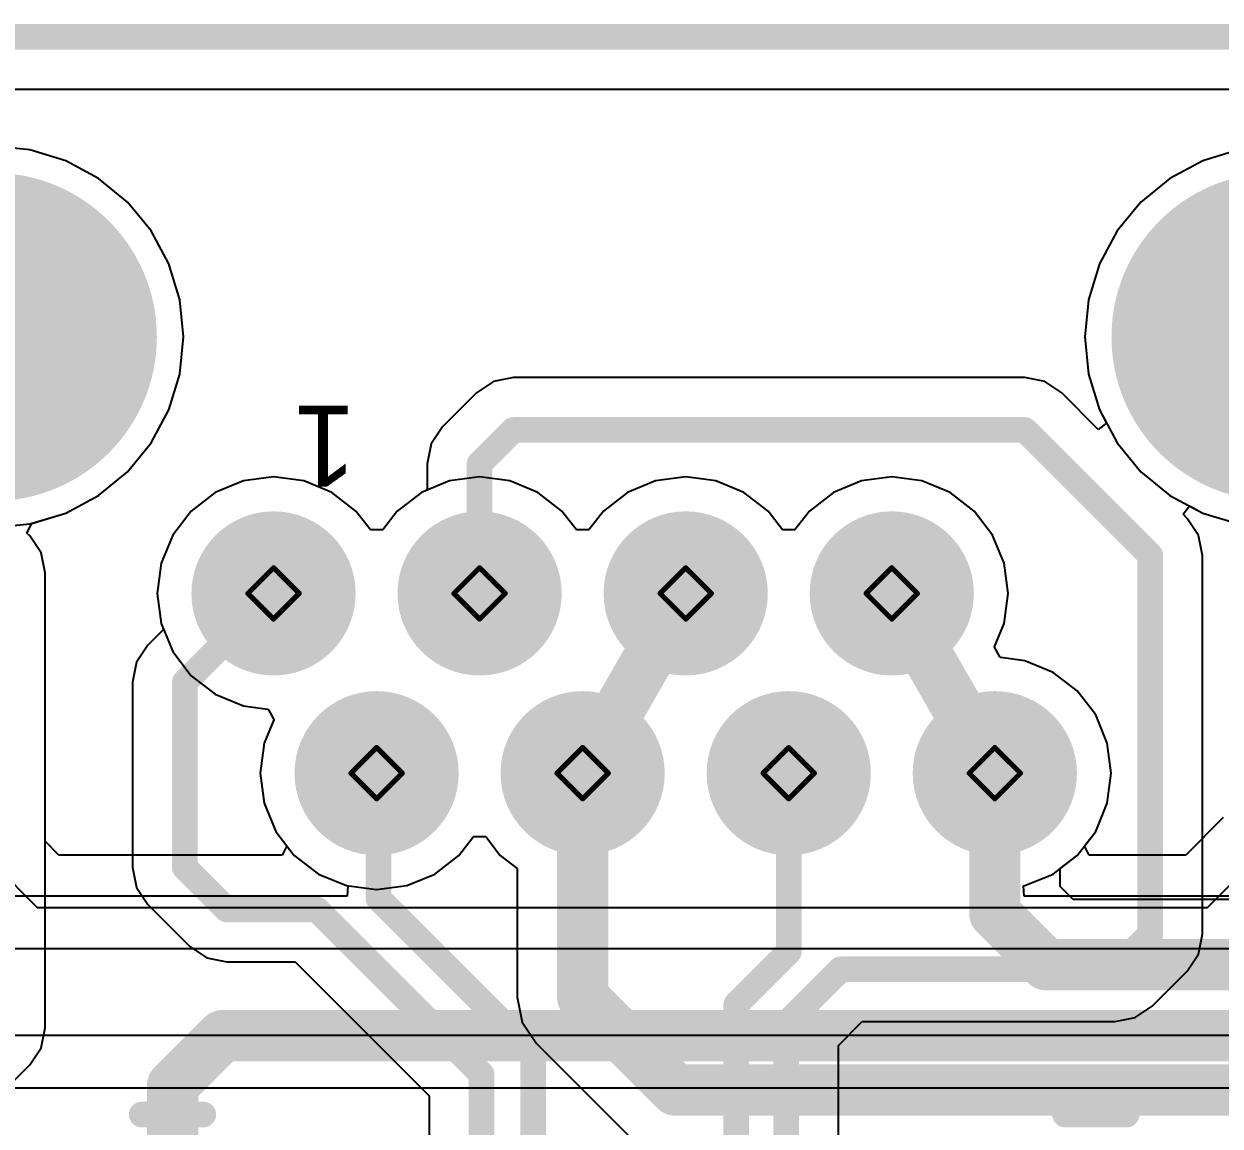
# Model space of a CAD drawing. Header units: inches. Extents: x 0 to 198, y 0 to 199.
# Drawn here: x 3.4826 to 3.9487, y 4.2997 to 4.7294 of the extents above; entities that cross this region are included whole.
import ezdxf

# ---------------------------------------------------------------- set-up
doc = ezdxf.new("R2010")
doc.units = ezdxf.units.IN
doc.header["$MEASUREMENT"] = 0
for name, color, linetype in [('Board Outline', 216, 'Continuous'), ('Bottom Layer', 5, 'Continuous'), ('Bottom Solder', 6, 'Continuous'), ('Drill Drawing', 1, 'Continuous'), ('Layer 1', 16, 'Continuous'), ('Layer 2', 76, 'Continuous'), ('Multi-Layer', 9, 'Continuous'), ('Pad Holes', 156, 'Continuous'), ('Top Layer', 1, 'Continuous'), ('Top Overlay', 2, 'Continuous'), ('Top Solder', 216, 'Continuous')]:
    doc.layers.add(name, color=color, linetype=linetype)
doc.styles.add('Arial', font='', dxfattribs={"height": 0.2})
doc.styles.get('Arial').set_extended_font_data('Arial')

# ---------------------------------------------------------------- blocks, each defined once
blk = doc.blocks.new('R_RJ45R08P_C000_25')
at = {"layer": 'Bottom Layer'}
h = blk.add_hatch(color=5, dxfattribs=at)
edge = h.paths.add_edge_path()
edge.add_arc((-0.14055, -0.00964), 0.03, 0, 360)
h = blk.add_hatch(color=5, dxfattribs=at)
edge = h.paths.add_edge_path()
edge.add_arc((-0.06024, -0.00964), 0.03, 0, 360)
h = blk.add_hatch(color=5, dxfattribs=at)
edge = h.paths.add_edge_path()
edge.add_arc((0.02008, -0.00964), 0.03, 0, 360)
h = blk.add_hatch(color=5, dxfattribs=at)
edge = h.paths.add_edge_path()
edge.add_arc((0.10039, -0.00964), 0.03, 0, 360)
h = blk.add_hatch(color=5, dxfattribs=at)
edge = h.paths.add_edge_path()
edge.add_arc((-0.10039, -0.07973), 0.03, 0, 360)
h = blk.add_hatch(color=5, dxfattribs=at)
edge = h.paths.add_edge_path()
edge.add_arc((-0.02008, -0.07973), 0.03, 0, 360)
h = blk.add_hatch(color=5, dxfattribs=at)
edge = h.paths.add_edge_path()
edge.add_arc((0.06024, -0.07973), 0.03, 0, 360)
h = blk.add_hatch(color=5, dxfattribs=at)
edge = h.paths.add_edge_path()
edge.add_arc((0.14055, -0.07973), 0.03, 0, 360)
at = {"layer": 'Bottom Solder'}
h = blk.add_hatch(color=6, dxfattribs=at)
edge = h.paths.add_edge_path()
edge.add_arc((-0.14055, -0.00964), 0.032, 0, 360)
h = blk.add_hatch(color=6, dxfattribs=at)
edge = h.paths.add_edge_path()
edge.add_arc((-0.06024, -0.00964), 0.032, 0, 360)
h = blk.add_hatch(color=6, dxfattribs=at)
edge = h.paths.add_edge_path()
edge.add_arc((0.02008, -0.00964), 0.032, 0, 360)
h = blk.add_hatch(color=6, dxfattribs=at)
edge = h.paths.add_edge_path()
edge.add_arc((0.10039, -0.00964), 0.032, 0, 360)
h = blk.add_hatch(color=6, dxfattribs=at)
edge = h.paths.add_edge_path()
edge.add_arc((-0.10039, -0.07973), 0.032, 0, 360)
h = blk.add_hatch(color=6, dxfattribs=at)
edge = h.paths.add_edge_path()
edge.add_arc((-0.02008, -0.07973), 0.032, 0, 360)
h = blk.add_hatch(color=6, dxfattribs=at)
edge = h.paths.add_edge_path()
edge.add_arc((0.06024, -0.07973), 0.032, 0, 360)
h = blk.add_hatch(color=6, dxfattribs=at)
edge = h.paths.add_edge_path()
edge.add_arc((0.14055, -0.07973), 0.032, 0, 360)
at = {"layer": 'Layer 1'}
h = blk.add_hatch(color=16, dxfattribs=at)
edge = h.paths.add_edge_path()
edge.add_arc((-0.14055, -0.00964), 0.03, 0, 360)
h = blk.add_hatch(color=16, dxfattribs=at)
edge = h.paths.add_edge_path()
edge.add_arc((-0.06024, -0.00964), 0.03, 0, 360)
h = blk.add_hatch(color=16, dxfattribs=at)
edge = h.paths.add_edge_path()
edge.add_arc((0.02008, -0.00964), 0.03, 0, 360)
h = blk.add_hatch(color=16, dxfattribs=at)
edge = h.paths.add_edge_path()
edge.add_arc((0.10039, -0.00964), 0.03, 0, 360)
h = blk.add_hatch(color=16, dxfattribs=at)
edge = h.paths.add_edge_path()
edge.add_arc((-0.10039, -0.07973), 0.03, 0, 360)
h = blk.add_hatch(color=16, dxfattribs=at)
edge = h.paths.add_edge_path()
edge.add_arc((-0.02008, -0.07973), 0.03, 0, 360)
h = blk.add_hatch(color=16, dxfattribs=at)
edge = h.paths.add_edge_path()
edge.add_arc((0.06024, -0.07973), 0.03, 0, 360)
h = blk.add_hatch(color=16, dxfattribs=at)
edge = h.paths.add_edge_path()
edge.add_arc((0.14055, -0.07973), 0.03, 0, 360)
at = {"layer": 'Layer 2'}
h = blk.add_hatch(color=76, dxfattribs=at)
edge = h.paths.add_edge_path()
edge.add_arc((-0.14055, -0.00964), 0.03, 0, 360)
h = blk.add_hatch(color=76, dxfattribs=at)
edge = h.paths.add_edge_path()
edge.add_arc((-0.06024, -0.00964), 0.03, 0, 360)
h = blk.add_hatch(color=76, dxfattribs=at)
edge = h.paths.add_edge_path()
edge.add_arc((0.02008, -0.00964), 0.03, 0, 360)
h = blk.add_hatch(color=76, dxfattribs=at)
edge = h.paths.add_edge_path()
edge.add_arc((0.10039, -0.00964), 0.03, 0, 360)
h = blk.add_hatch(color=76, dxfattribs=at)
edge = h.paths.add_edge_path()
edge.add_arc((-0.10039, -0.07973), 0.03, 0, 360)
h = blk.add_hatch(color=76, dxfattribs=at)
edge = h.paths.add_edge_path()
edge.add_arc((-0.02008, -0.07973), 0.03, 0, 360)
h = blk.add_hatch(color=76, dxfattribs=at)
edge = h.paths.add_edge_path()
edge.add_arc((0.06024, -0.07973), 0.03, 0, 360)
h = blk.add_hatch(color=76, dxfattribs=at)
edge = h.paths.add_edge_path()
edge.add_arc((0.14055, -0.07973), 0.03, 0, 360)
at = {"layer": 'Multi-Layer'}
h = blk.add_hatch(color=9, dxfattribs=at)
edge = h.paths.add_edge_path()
edge.add_arc((-0.14055, -0.00964), 0.03, 0, 360)
h = blk.add_hatch(color=9, dxfattribs=at)
edge = h.paths.add_edge_path()
edge.add_arc((-0.06024, -0.00964), 0.03, 0, 360)
h = blk.add_hatch(color=9, dxfattribs=at)
edge = h.paths.add_edge_path()
edge.add_arc((0.02008, -0.00964), 0.03, 0, 360)
h = blk.add_hatch(color=9, dxfattribs=at)
edge = h.paths.add_edge_path()
edge.add_arc((0.10039, -0.00964), 0.03, 0, 360)
h = blk.add_hatch(color=9, dxfattribs=at)
edge = h.paths.add_edge_path()
edge.add_arc((-0.10039, -0.07973), 0.03, 0, 360)
h = blk.add_hatch(color=9, dxfattribs=at)
edge = h.paths.add_edge_path()
edge.add_arc((-0.02008, -0.07973), 0.03, 0, 360)
h = blk.add_hatch(color=9, dxfattribs=at)
edge = h.paths.add_edge_path()
edge.add_arc((0.06024, -0.07973), 0.03, 0, 360)
h = blk.add_hatch(color=9, dxfattribs=at)
edge = h.paths.add_edge_path()
edge.add_arc((0.14055, -0.07973), 0.03, 0, 360)
at = {"layer": 'Pad Holes'}
h = blk.add_hatch(color=7, dxfattribs=at)
edge = h.paths.add_edge_path()
edge.add_arc((-0.14055, -0.00964), 0.018, 0, 360)
h = blk.add_hatch(color=7, dxfattribs=at)
edge = h.paths.add_edge_path()
edge.add_arc((-0.06024, -0.00964), 0.018, 0, 360)
h = blk.add_hatch(color=7, dxfattribs=at)
edge = h.paths.add_edge_path()
edge.add_arc((0.02008, -0.00964), 0.018, 0, 360)
h = blk.add_hatch(color=7, dxfattribs=at)
edge = h.paths.add_edge_path()
edge.add_arc((0.10039, -0.00964), 0.018, 0, 360)
h = blk.add_hatch(color=7, dxfattribs=at)
edge = h.paths.add_edge_path()
edge.add_arc((-0.10039, -0.07973), 0.018, 0, 360)
h = blk.add_hatch(color=7, dxfattribs=at)
edge = h.paths.add_edge_path()
edge.add_arc((-0.02008, -0.07973), 0.018, 0, 360)
h = blk.add_hatch(color=7, dxfattribs=at)
edge = h.paths.add_edge_path()
edge.add_arc((0.06024, -0.07973), 0.018, 0, 360)
h = blk.add_hatch(color=7, dxfattribs=at)
edge = h.paths.add_edge_path()
edge.add_arc((0.14055, -0.07973), 0.018, 0, 360)
h = blk.add_hatch(color=7, dxfattribs=at)
edge = h.paths.add_edge_path()
edge.add_arc((-0.25, -0.17973), 0.06398, 0, 360)
h = blk.add_hatch(color=7, dxfattribs=at)
edge = h.paths.add_edge_path()
edge.add_arc((0.25, -0.17972), 0.06398, 0, 360)
at = {"layer": 'Top Layer'}
h = blk.add_hatch(color=1, dxfattribs=at)
edge = h.paths.add_edge_path()
edge.add_arc((-0.14055, -0.00964), 0.03, 0, 360)
h = blk.add_hatch(color=1, dxfattribs=at)
edge = h.paths.add_edge_path()
edge.add_arc((-0.06024, -0.00964), 0.03, 0, 360)
h = blk.add_hatch(color=1, dxfattribs=at)
edge = h.paths.add_edge_path()
edge.add_arc((0.02008, -0.00964), 0.03, 0, 360)
h = blk.add_hatch(color=1, dxfattribs=at)
edge = h.paths.add_edge_path()
edge.add_arc((0.10039, -0.00964), 0.03, 0, 360)
h = blk.add_hatch(color=1, dxfattribs=at)
edge = h.paths.add_edge_path()
edge.add_arc((-0.10039, -0.07973), 0.03, 0, 360)
h = blk.add_hatch(color=1, dxfattribs=at)
edge = h.paths.add_edge_path()
edge.add_arc((-0.02008, -0.07973), 0.03, 0, 360)
h = blk.add_hatch(color=1, dxfattribs=at)
edge = h.paths.add_edge_path()
edge.add_arc((0.06024, -0.07973), 0.03, 0, 360)
h = blk.add_hatch(color=1, dxfattribs=at)
edge = h.paths.add_edge_path()
edge.add_arc((0.14055, -0.07973), 0.03, 0, 360)
at = {"layer": 'Top Solder'}
h = blk.add_hatch(color=216, dxfattribs=at)
edge = h.paths.add_edge_path()
edge.add_arc((-0.14055, -0.00964), 0.032, 0, 360)
h = blk.add_hatch(color=216, dxfattribs=at)
edge = h.paths.add_edge_path()
edge.add_arc((-0.06024, -0.00964), 0.032, 0, 360)
h = blk.add_hatch(color=216, dxfattribs=at)
edge = h.paths.add_edge_path()
edge.add_arc((0.02008, -0.00964), 0.032, 0, 360)
h = blk.add_hatch(color=216, dxfattribs=at)
edge = h.paths.add_edge_path()
edge.add_arc((0.10039, -0.00964), 0.032, 0, 360)
h = blk.add_hatch(color=216, dxfattribs=at)
edge = h.paths.add_edge_path()
edge.add_arc((-0.10039, -0.07973), 0.032, 0, 360)
h = blk.add_hatch(color=216, dxfattribs=at)
edge = h.paths.add_edge_path()
edge.add_arc((-0.02008, -0.07973), 0.032, 0, 360)
h = blk.add_hatch(color=216, dxfattribs=at)
edge = h.paths.add_edge_path()
edge.add_arc((0.06024, -0.07973), 0.032, 0, 360)
h = blk.add_hatch(color=216, dxfattribs=at)
edge = h.paths.add_edge_path()
edge.add_arc((0.14055, -0.07973), 0.032, 0, 360)
at = {"layer": 'Top Overlay'}
for points in [[(0.17992, 0.13544, 0.01, 0.01, 0), (0.17992, 0.11144, 0.01, 0.01, 0)], [(-0.16792, 0.12344, 0.01, 0.01, 0), (-0.19192, 0.12344, 0.01, 0.01, 0)], [(0.19192, 0.12344, 0.01, 0.01, 0), (0.16792, 0.12344, 0.01, 0.01, 0)]]:
    blk.add_lwpolyline(points, format="xyseb", dxfattribs=at)
for points in [[(-0.19442, 0.12344, 0.005, 0.005, 1), (-0.18942, 0.12344, 0.005, 0.005, 1)], [(-0.17042, 0.12344, 0.005, 0.005, 1), (-0.16542, 0.12344, 0.005, 0.005, 1)], [(0.16542, 0.12344, 0.005, 0.005, 1), (0.17042, 0.12344, 0.005, 0.005, 1)], [(0.18942, 0.12344, 0.005, 0.005, 1), (0.19442, 0.12344, 0.005, 0.005, 1)], [(0.17742, 0.11144, 0.005, 0.005, 1), (0.18242, 0.11144, 0.005, 0.005, 1)]]:
    blk.add_lwpolyline(points, format="xyseb", close=True, dxfattribs=at)
at = {"layer": 'Top Overlay', "style": 'Arial'}
blk.add_text('1', height=0.0315, dxfattribs=at).set_placement((0.10826, -0.1529))

msp = doc.modelspace()

# ---------------------------------------------------------------- linework, layer by layer
at = {"layer": 'Board Outline'}
msp.add_lwpolyline([(0, 4.72441, 0.01, 0.01, 0), (6.29921, 4.72441, 0.01, 0.01, 0)], format="xyseb", dxfattribs=at)
at = {"layer": 'Bottom Layer'}
for p, q in [((0.33592, 4.70402), (5.96031, 4.70402)), ((3.48491, 4.68029), (3.47041, 4.68172)), ((3.49885, 4.67606), (3.48491, 4.68029)), ((3.5117, 4.66919), (3.49885, 4.67606)), ((3.94196, 4.67606), (3.92911, 4.66919)), ((3.9559, 4.68029), (3.94196, 4.67606)), ((3.52297, 4.65995), (3.5117, 4.66919)), ((3.92911, 4.66919), (3.91784, 4.65995)), ((3.53221, 4.64868), (3.52297, 4.65995)), ((3.91784, 4.65995), (3.9086, 4.64869)), ((3.53908, 4.63583), (3.53221, 4.64868)), ((3.9086, 4.64869), (3.90173, 4.63583)), ((3.54331, 4.62189), (3.53908, 4.63583)), ((3.90173, 4.63583), (3.8975, 4.62189)), ((3.54474, 4.60738), (3.54331, 4.62189)), ((3.8975, 4.62189), (3.89607, 4.60739)), ((3.54331, 4.59288), (3.54474, 4.60738)), ((3.89607, 4.60739), (3.8975, 4.59289)), ((3.53908, 4.57894), (3.54331, 4.59288)), ((3.8975, 4.59289), (3.90173, 4.57894)), ((3.66553, 4.58995), (3.65891, 4.58553)), ((3.67333, 4.5915), (3.66553, 4.58995)), ((3.87265, 4.5915), (3.67333, 4.5915)), ((3.88046, 4.58995), (3.87265, 4.5915)), ((3.88707, 4.58553), (3.88046, 4.58995)), ((3.65891, 4.58553), (3.64574, 4.57236)), ((3.90125, 4.57134), (3.88707, 4.58553)), ((3.53221, 4.56609), (3.53908, 4.57894)), ((3.90173, 4.57894), (3.9045, 4.57375)), ((3.9045, 4.57375), (3.90125, 4.57134)), ((3.64574, 4.57236), (3.64132, 4.56574)), ((3.52297, 4.55482), (3.53221, 4.56609)), ((3.64132, 4.56574), (3.63977, 4.55794)), ((3.5117, 4.54558), (3.52297, 4.55482)), ((3.63977, 4.55794), (3.63977, 4.54765)), ((3.56811, 4.55123), (3.55716, 4.5467)), ((3.57986, 4.55278), (3.56811, 4.55123)), ((3.5916, 4.55123), (3.57986, 4.55278)), ((3.60255, 4.5467), (3.5916, 4.55123)), ((3.49885, 4.53871), (3.5117, 4.54558)), ((3.55716, 4.5467), (3.54776, 4.53948)), ((3.61195, 4.53948), (3.60255, 4.5467)), ((3.63747, 4.5467), (3.62807, 4.53948)), ((3.63977, 4.54765), (3.63747, 4.5467)), ((3.93436, 4.53824), (3.93677, 4.54149)), ((3.93677, 4.54149), (3.94196, 4.53871)), ((3.48559, 4.53468), (3.49885, 4.53871)), ((3.54776, 4.53948), (3.54055, 4.53008)), ((3.61758, 4.53214), (3.61195, 4.53948)), ((3.62807, 4.53948), (3.62244, 4.53214)), ((3.93596, 4.53664), (3.93436, 4.53824)), ((3.94038, 4.53003), (3.93596, 4.53664)), ((3.94196, 4.53871), (3.9559, 4.53448)), ((3.48374, 4.53088), (3.48559, 4.53468)), ((3.62244, 4.53214), (3.61758, 4.53214)), ((3.48482, 4.52979), (3.48374, 4.53088)), ((3.48925, 4.52318), (3.48482, 4.52979)), ((3.54055, 4.53008), (3.53601, 4.51914)), ((3.94193, 4.52222), (3.94038, 4.53003)), ((3.4908, 4.51537), (3.48925, 4.52318)), ((3.94193, 4.37454), (3.94193, 4.52222)), ((3.53601, 4.51914), (3.53447, 4.50739)), ((3.4908, 4.33808), (3.4908, 4.51537)), ((3.4908, 4.51537), (3.4908, 4.51537)), ((3.53447, 4.50739), (3.53601, 4.49564)), ((3.53601, 4.49564), (3.53697, 4.49334)), ((3.53697, 4.49334), (3.53084, 4.48721)), ((3.53084, 4.48721), (3.52642, 4.48059)), ((3.52642, 4.48059), (3.52487, 4.47279)), ((3.52487, 4.47279), (3.52487, 4.40058)), ((3.52487, 4.40058), (3.52642, 4.39278)), ((3.52642, 4.39278), (3.53084, 4.38617)), ((3.53084, 4.38617), (3.54728, 4.36972)), ((3.94038, 4.36674), (3.94193, 4.37454)), ((3.54728, 4.36972), (3.5539, 4.3653)), ((3.5539, 4.3653), (3.5617, 4.36375)), ((3.5617, 4.36375), (3.58827, 4.36375)), ((3.58827, 4.36375), (3.64054, 4.31148)), ((3.93596, 4.36012), (3.94038, 4.36674)), ((3.92225, 4.34642), (3.93596, 4.36012)), ((3.91564, 4.342), (3.92225, 4.34642)), ((3.79998, 4.33115), (3.80927, 4.34045)), ((3.80927, 4.34045), (3.90783, 4.34045)), ((3.90783, 4.34045), (3.91564, 4.342)), ((3.48925, 4.33028), (3.4908, 4.33808)), ((3.79998, 4.2887), (3.79998, 4.33115)), ((3.48482, 4.32366), (3.48925, 4.33028)), ((3.47089, 4.30972), (3.48482, 4.32366)), ((3.64054, 4.31148), (3.64054, 4.2887))]:
    msp.add_line(p, q, dxfattribs=at)
for points in [[(3.66016, 4.55794, 0.01, 0.01, 0), (3.67333, 4.57111, 0.01, 0.01, 0)], [(3.67333, 4.57111, 0.01, 0.01, 0), (3.87265, 4.57111, 0.01, 0.01, 0)], [(3.87265, 4.57111, 0.01, 0.01, 0), (3.92154, 4.52222, 0.01, 0.01, 0)], [(3.66016, 4.50739, 0.01, 0.01, 0), (3.66016, 4.55794, 0.01, 0.01, 0)], [(3.92154, 4.37454, 0.01, 0.01, 0), (3.92154, 4.52222, 0.01, 0.01, 0)], [(3.70033, 4.43731, 0.02, 0.02, 0), (3.74049, 4.50739, 0.02, 0.02, 0)], [(3.82079, 4.50739, 0.02, 0.02, 0), (3.86095, 4.43731, 0.02, 0.02, 0)], [(3.54526, 4.47279, 0.01, 0.01, 0), (3.57986, 4.50739, 0.01, 0.01, 0)], [(3.54526, 4.40058, 0.01, 0.01, 0), (3.54526, 4.47279, 0.01, 0.01, 0)], [(3.62002, 4.43731, 0.01, 0.01, 0), (3.62073, 4.43659, 0.01, 0.01, 0)], [(3.62073, 4.38851, 0.01, 0.01, 0), (3.62073, 4.43659, 0.01, 0.01, 0)], [(3.78064, 4.4373, 0.01, 0.01, 0), (3.78065, 4.43731, 0.01, 0.01, 0)], [(3.78064, 4.36764, 0.01, 0.01, 0), (3.78064, 4.4373, 0.01, 0.01, 0)], [(3.54526, 4.40058, 0.01, 0.01, 0), (3.5617, 4.38414, 0.01, 0.01, 0)], [(3.62073, 4.38851, 0.01, 0.01, 0), (3.68106, 4.32819, 0.01, 0.01, 0)], [(3.5617, 4.38414, 0.01, 0.01, 0), (3.59671, 4.38414, 0.01, 0.01, 0)], [(3.59671, 4.38414, 0.01, 0.01, 0), (3.66093, 4.31993, 0.01, 0.01, 0)], [(3.90783, 4.36084, 0.01, 0.01, 0), (3.92154, 4.37454, 0.01, 0.01, 0)], [(3.7602, 4.34719, 0.01, 0.01, 0), (3.78064, 4.36764, 0.01, 0.01, 0)], [(3.77959, 4.3396, 0.01, 0.01, 0), (3.80083, 4.36084, 0.01, 0.01, 0)], [(3.80083, 4.36084, 0.01, 0.01, 0), (3.90783, 4.36084, 0.01, 0.01, 0)], [(3.7602, 4.27668, 0.01, 0.01, 0), (3.7602, 4.34719, 0.01, 0.01, 0)], [(3.77959, 4.2777, 0.01, 0.01, 0), (3.77959, 4.3396, 0.01, 0.01, 0)], [(3.68106, 4.27624, 0.01, 0.01, 0), (3.68106, 4.32819, 0.01, 0.01, 0)], [(3.66093, 4.27742, 0.01, 0.01, 0), (3.66093, 4.31993, 0.01, 0.01, 0)]]:
    msp.add_lwpolyline(points, format="xyseb", dxfattribs=at)
for points in [[(3.67083, 4.57111, 0.005, 0.005, 1), (3.67583, 4.57111, 0.005, 0.005, 1)], [(3.67083, 4.57111, 0.005, 0.005, 1), (3.67583, 4.57111, 0.005, 0.005, 1)], [(3.87015, 4.57111, 0.005, 0.005, 1), (3.87515, 4.57111, 0.005, 0.005, 1)], [(3.87015, 4.57111, 0.005, 0.005, 1), (3.87515, 4.57111, 0.005, 0.005, 1)], [(3.65766, 4.55794, 0.005, 0.005, 1), (3.66266, 4.55794, 0.005, 0.005, 1)], [(3.65766, 4.55794, 0.005, 0.005, 1), (3.66266, 4.55794, 0.005, 0.005, 1)], [(3.91904, 4.52222, 0.005, 0.005, 1), (3.92404, 4.52222, 0.005, 0.005, 1)], [(3.91904, 4.52222, 0.005, 0.005, 1), (3.92404, 4.52222, 0.005, 0.005, 1)], [(3.73549, 4.50739, 0.01, 0.01, 1), (3.74549, 4.50739, 0.01, 0.01, 1)], [(3.81579, 4.50739, 0.01, 0.01, 1), (3.82579, 4.50739, 0.01, 0.01, 1)], [(3.57736, 4.50739, 0.005, 0.005, 1), (3.58236, 4.50739, 0.005, 0.005, 1)], [(3.65766, 4.50739, 0.005, 0.005, 1), (3.66266, 4.50739, 0.005, 0.005, 1)], [(3.54276, 4.47279, 0.005, 0.005, 1), (3.54776, 4.47279, 0.005, 0.005, 1)], [(3.54276, 4.47279, 0.005, 0.005, 1), (3.54776, 4.47279, 0.005, 0.005, 1)], [(3.69533, 4.43731, 0.01, 0.01, 1), (3.70533, 4.43731, 0.01, 0.01, 1)], [(3.85595, 4.43731, 0.01, 0.01, 1), (3.86595, 4.43731, 0.01, 0.01, 1)], [(3.61752, 4.43731, 0.005, 0.005, 1), (3.62252, 4.43731, 0.005, 0.005, 1)], [(3.61823, 4.43659, 0.005, 0.005, 1), (3.62323, 4.43659, 0.005, 0.005, 1)], [(3.61823, 4.43659, 0.005, 0.005, 1), (3.62323, 4.43659, 0.005, 0.005, 1)], [(3.77814, 4.4373, 0.005, 0.005, 1), (3.78314, 4.4373, 0.005, 0.005, 1)], [(3.77814, 4.4373, 0.005, 0.005, 1), (3.78314, 4.4373, 0.005, 0.005, 1)], [(3.77815, 4.43731, 0.005, 0.005, 1), (3.78315, 4.43731, 0.005, 0.005, 1)], [(3.54276, 4.40058, 0.005, 0.005, 1), (3.54776, 4.40058, 0.005, 0.005, 1)], [(3.54276, 4.40058, 0.005, 0.005, 1), (3.54776, 4.40058, 0.005, 0.005, 1)], [(3.61823, 4.38851, 0.005, 0.005, 1), (3.62323, 4.38851, 0.005, 0.005, 1)], [(3.61823, 4.38851, 0.005, 0.005, 1), (3.62323, 4.38851, 0.005, 0.005, 1)], [(3.5592, 4.38414, 0.005, 0.005, 1), (3.5642, 4.38414, 0.005, 0.005, 1)], [(3.5592, 4.38414, 0.005, 0.005, 1), (3.5642, 4.38414, 0.005, 0.005, 1)], [(3.59421, 4.38414, 0.005, 0.005, 1), (3.59921, 4.38414, 0.005, 0.005, 1)], [(3.59421, 4.38414, 0.005, 0.005, 1), (3.59921, 4.38414, 0.005, 0.005, 1)], [(3.91904, 4.37454, 0.005, 0.005, 1), (3.92404, 4.37454, 0.005, 0.005, 1)], [(3.91904, 4.37454, 0.005, 0.005, 1), (3.92404, 4.37454, 0.005, 0.005, 1)], [(3.77814, 4.36764, 0.005, 0.005, 1), (3.78314, 4.36764, 0.005, 0.005, 1)], [(3.77814, 4.36764, 0.005, 0.005, 1), (3.78314, 4.36764, 0.005, 0.005, 1)], [(3.79833, 4.36084, 0.005, 0.005, 1), (3.80333, 4.36084, 0.005, 0.005, 1)], [(3.79833, 4.36084, 0.005, 0.005, 1), (3.80333, 4.36084, 0.005, 0.005, 1)], [(3.90533, 4.36084, 0.005, 0.005, 1), (3.91033, 4.36084, 0.005, 0.005, 1)], [(3.90533, 4.36084, 0.005, 0.005, 1), (3.91033, 4.36084, 0.005, 0.005, 1)], [(3.7577, 4.34719, 0.005, 0.005, 1), (3.7627, 4.34719, 0.005, 0.005, 1)], [(3.7577, 4.34719, 0.005, 0.005, 1), (3.7627, 4.34719, 0.005, 0.005, 1)], [(3.77709, 4.3396, 0.005, 0.005, 1), (3.78209, 4.3396, 0.005, 0.005, 1)], [(3.77709, 4.3396, 0.005, 0.005, 1), (3.78209, 4.3396, 0.005, 0.005, 1)], [(3.67856, 4.32819, 0.005, 0.005, 1), (3.68356, 4.32819, 0.005, 0.005, 1)], [(3.67856, 4.32819, 0.005, 0.005, 1), (3.68356, 4.32819, 0.005, 0.005, 1)], [(3.65843, 4.31993, 0.005, 0.005, 1), (3.66343, 4.31993, 0.005, 0.005, 1)], [(3.65843, 4.31993, 0.005, 0.005, 1), (3.66343, 4.31993, 0.005, 0.005, 1)]]:
    msp.add_lwpolyline(points, format="xyseb", close=True, dxfattribs=at)
at = {"layer": 'Drill Drawing'}
for points in [[(3.56986, 4.50739, 0.002, 0.002, 0), (3.57986, 4.51739, 0.002, 0.002, 0)], [(3.57986, 4.51739, 0.002, 0.002, 0), (3.58986, 4.50739, 0.002, 0.002, 0)], [(3.65016, 4.50739, 0.002, 0.002, 0), (3.66016, 4.51739, 0.002, 0.002, 0)], [(3.66016, 4.51739, 0.002, 0.002, 0), (3.67016, 4.50739, 0.002, 0.002, 0)], [(3.73049, 4.50739, 0.002, 0.002, 0), (3.74049, 4.51739, 0.002, 0.002, 0)], [(3.74049, 4.51739, 0.002, 0.002, 0), (3.75049, 4.50739, 0.002, 0.002, 0)], [(3.81079, 4.50739, 0.002, 0.002, 0), (3.82079, 4.51739, 0.002, 0.002, 0)], [(3.82079, 4.51739, 0.002, 0.002, 0), (3.83079, 4.50739, 0.002, 0.002, 0)], [(3.56986, 4.50739, 0.002, 0.002, 0), (3.57986, 4.49739, 0.002, 0.002, 0)], [(3.57986, 4.49739, 0.002, 0.002, 0), (3.58986, 4.50739, 0.002, 0.002, 0)], [(3.65016, 4.50739, 0.002, 0.002, 0), (3.66016, 4.49739, 0.002, 0.002, 0)], [(3.66016, 4.49739, 0.002, 0.002, 0), (3.67016, 4.50739, 0.002, 0.002, 0)], [(3.73049, 4.50739, 0.002, 0.002, 0), (3.74049, 4.49739, 0.002, 0.002, 0)], [(3.74049, 4.49739, 0.002, 0.002, 0), (3.75049, 4.50739, 0.002, 0.002, 0)], [(3.81079, 4.50739, 0.002, 0.002, 0), (3.82079, 4.49739, 0.002, 0.002, 0)], [(3.82079, 4.49739, 0.002, 0.002, 0), (3.83079, 4.50739, 0.002, 0.002, 0)], [(3.61002, 4.43731, 0.002, 0.002, 0), (3.62002, 4.44731, 0.002, 0.002, 0)], [(3.62002, 4.44731, 0.002, 0.002, 0), (3.63002, 4.43731, 0.002, 0.002, 0)], [(3.69032, 4.43731, 0.002, 0.002, 0), (3.70032, 4.44731, 0.002, 0.002, 0)], [(3.70032, 4.44731, 0.002, 0.002, 0), (3.71032, 4.43731, 0.002, 0.002, 0)], [(3.77065, 4.43731, 0.002, 0.002, 0), (3.78065, 4.44731, 0.002, 0.002, 0)], [(3.78065, 4.44731, 0.002, 0.002, 0), (3.79065, 4.43731, 0.002, 0.002, 0)], [(3.85095, 4.43731, 0.002, 0.002, 0), (3.86095, 4.44731, 0.002, 0.002, 0)], [(3.86095, 4.44731, 0.002, 0.002, 0), (3.87095, 4.43731, 0.002, 0.002, 0)], [(3.61002, 4.43731, 0.002, 0.002, 0), (3.62002, 4.42731, 0.002, 0.002, 0)], [(3.62002, 4.42731, 0.002, 0.002, 0), (3.63002, 4.43731, 0.002, 0.002, 0)], [(3.69032, 4.43731, 0.002, 0.002, 0), (3.70032, 4.42731, 0.002, 0.002, 0)], [(3.70032, 4.42731, 0.002, 0.002, 0), (3.71032, 4.43731, 0.002, 0.002, 0)], [(3.77065, 4.43731, 0.002, 0.002, 0), (3.78065, 4.42731, 0.002, 0.002, 0)], [(3.78065, 4.42731, 0.002, 0.002, 0), (3.79065, 4.43731, 0.002, 0.002, 0)], [(3.85095, 4.43731, 0.002, 0.002, 0), (3.86095, 4.42731, 0.002, 0.002, 0)], [(3.86095, 4.42731, 0.002, 0.002, 0), (3.87095, 4.43731, 0.002, 0.002, 0)]]:
    msp.add_lwpolyline(points, format="xyseb", dxfattribs=at)
for points in [[(3.57936, 4.51739, 0.001, 0.001, 1), (3.58036, 4.51739, 0.001, 0.001, 1)], [(3.57936, 4.51739, 0.001, 0.001, 1), (3.58036, 4.51739, 0.001, 0.001, 1)], [(3.65966, 4.51739, 0.001, 0.001, 1), (3.66066, 4.51739, 0.001, 0.001, 1)], [(3.65966, 4.51739, 0.001, 0.001, 1), (3.66066, 4.51739, 0.001, 0.001, 1)], [(3.73999, 4.51739, 0.001, 0.001, 1), (3.74099, 4.51739, 0.001, 0.001, 1)], [(3.73999, 4.51739, 0.001, 0.001, 1), (3.74099, 4.51739, 0.001, 0.001, 1)], [(3.82029, 4.51739, 0.001, 0.001, 1), (3.82129, 4.51739, 0.001, 0.001, 1)], [(3.82029, 4.51739, 0.001, 0.001, 1), (3.82129, 4.51739, 0.001, 0.001, 1)], [(3.56936, 4.50739, 0.001, 0.001, 1), (3.57036, 4.50739, 0.001, 0.001, 1)], [(3.56936, 4.50739, 0.001, 0.001, 1), (3.57036, 4.50739, 0.001, 0.001, 1)], [(3.58936, 4.50739, 0.001, 0.001, 1), (3.59036, 4.50739, 0.001, 0.001, 1)], [(3.58936, 4.50739, 0.001, 0.001, 1), (3.59036, 4.50739, 0.001, 0.001, 1)], [(3.64966, 4.50739, 0.001, 0.001, 1), (3.65066, 4.50739, 0.001, 0.001, 1)], [(3.64966, 4.50739, 0.001, 0.001, 1), (3.65066, 4.50739, 0.001, 0.001, 1)], [(3.66966, 4.50739, 0.001, 0.001, 1), (3.67066, 4.50739, 0.001, 0.001, 1)], [(3.66966, 4.50739, 0.001, 0.001, 1), (3.67066, 4.50739, 0.001, 0.001, 1)], [(3.72999, 4.50739, 0.001, 0.001, 1), (3.73099, 4.50739, 0.001, 0.001, 1)], [(3.72999, 4.50739, 0.001, 0.001, 1), (3.73099, 4.50739, 0.001, 0.001, 1)], [(3.74999, 4.50739, 0.001, 0.001, 1), (3.75099, 4.50739, 0.001, 0.001, 1)], [(3.74999, 4.50739, 0.001, 0.001, 1), (3.75099, 4.50739, 0.001, 0.001, 1)], [(3.81029, 4.50739, 0.001, 0.001, 1), (3.81129, 4.50739, 0.001, 0.001, 1)], [(3.81029, 4.50739, 0.001, 0.001, 1), (3.81129, 4.50739, 0.001, 0.001, 1)], [(3.83029, 4.50739, 0.001, 0.001, 1), (3.83129, 4.50739, 0.001, 0.001, 1)], [(3.83029, 4.50739, 0.001, 0.001, 1), (3.83129, 4.50739, 0.001, 0.001, 1)], [(3.57936, 4.49739, 0.001, 0.001, 1), (3.58036, 4.49739, 0.001, 0.001, 1)], [(3.57936, 4.49739, 0.001, 0.001, 1), (3.58036, 4.49739, 0.001, 0.001, 1)], [(3.65966, 4.49739, 0.001, 0.001, 1), (3.66066, 4.49739, 0.001, 0.001, 1)], [(3.65966, 4.49739, 0.001, 0.001, 1), (3.66066, 4.49739, 0.001, 0.001, 1)], [(3.73999, 4.49739, 0.001, 0.001, 1), (3.74099, 4.49739, 0.001, 0.001, 1)], [(3.73999, 4.49739, 0.001, 0.001, 1), (3.74099, 4.49739, 0.001, 0.001, 1)], [(3.82029, 4.49739, 0.001, 0.001, 1), (3.82129, 4.49739, 0.001, 0.001, 1)], [(3.82029, 4.49739, 0.001, 0.001, 1), (3.82129, 4.49739, 0.001, 0.001, 1)], [(3.61952, 4.44731, 0.001, 0.001, 1), (3.62052, 4.44731, 0.001, 0.001, 1)], [(3.61952, 4.44731, 0.001, 0.001, 1), (3.62052, 4.44731, 0.001, 0.001, 1)], [(3.69982, 4.44731, 0.001, 0.001, 1), (3.70082, 4.44731, 0.001, 0.001, 1)], [(3.69982, 4.44731, 0.001, 0.001, 1), (3.70082, 4.44731, 0.001, 0.001, 1)], [(3.78015, 4.44731, 0.001, 0.001, 1), (3.78115, 4.44731, 0.001, 0.001, 1)], [(3.78015, 4.44731, 0.001, 0.001, 1), (3.78115, 4.44731, 0.001, 0.001, 1)], [(3.86045, 4.44731, 0.001, 0.001, 1), (3.86145, 4.44731, 0.001, 0.001, 1)], [(3.86045, 4.44731, 0.001, 0.001, 1), (3.86145, 4.44731, 0.001, 0.001, 1)], [(3.60952, 4.43731, 0.001, 0.001, 1), (3.61052, 4.43731, 0.001, 0.001, 1)], [(3.60952, 4.43731, 0.001, 0.001, 1), (3.61052, 4.43731, 0.001, 0.001, 1)], [(3.62952, 4.43731, 0.001, 0.001, 1), (3.63052, 4.43731, 0.001, 0.001, 1)], [(3.62952, 4.43731, 0.001, 0.001, 1), (3.63052, 4.43731, 0.001, 0.001, 1)], [(3.68982, 4.43731, 0.001, 0.001, 1), (3.69082, 4.43731, 0.001, 0.001, 1)], [(3.68982, 4.43731, 0.001, 0.001, 1), (3.69082, 4.43731, 0.001, 0.001, 1)], [(3.70982, 4.43731, 0.001, 0.001, 1), (3.71082, 4.43731, 0.001, 0.001, 1)], [(3.70982, 4.43731, 0.001, 0.001, 1), (3.71082, 4.43731, 0.001, 0.001, 1)], [(3.77015, 4.43731, 0.001, 0.001, 1), (3.77115, 4.43731, 0.001, 0.001, 1)], [(3.77015, 4.43731, 0.001, 0.001, 1), (3.77115, 4.43731, 0.001, 0.001, 1)], [(3.79015, 4.43731, 0.001, 0.001, 1), (3.79115, 4.43731, 0.001, 0.001, 1)], [(3.79015, 4.43731, 0.001, 0.001, 1), (3.79115, 4.43731, 0.001, 0.001, 1)], [(3.85045, 4.43731, 0.001, 0.001, 1), (3.85145, 4.43731, 0.001, 0.001, 1)], [(3.85045, 4.43731, 0.001, 0.001, 1), (3.85145, 4.43731, 0.001, 0.001, 1)], [(3.87045, 4.43731, 0.001, 0.001, 1), (3.87145, 4.43731, 0.001, 0.001, 1)], [(3.87045, 4.43731, 0.001, 0.001, 1), (3.87145, 4.43731, 0.001, 0.001, 1)], [(3.61952, 4.42731, 0.001, 0.001, 1), (3.62052, 4.42731, 0.001, 0.001, 1)], [(3.61952, 4.42731, 0.001, 0.001, 1), (3.62052, 4.42731, 0.001, 0.001, 1)], [(3.69982, 4.42731, 0.001, 0.001, 1), (3.70082, 4.42731, 0.001, 0.001, 1)], [(3.69982, 4.42731, 0.001, 0.001, 1), (3.70082, 4.42731, 0.001, 0.001, 1)], [(3.78015, 4.42731, 0.001, 0.001, 1), (3.78115, 4.42731, 0.001, 0.001, 1)], [(3.78015, 4.42731, 0.001, 0.001, 1), (3.78115, 4.42731, 0.001, 0.001, 1)], [(3.86045, 4.42731, 0.001, 0.001, 1), (3.86145, 4.42731, 0.001, 0.001, 1)], [(3.86045, 4.42731, 0.001, 0.001, 1), (3.86145, 4.42731, 0.001, 0.001, 1)]]:
    msp.add_lwpolyline(points, format="xyseb", close=True, dxfattribs=at)
at = {"layer": 'Layer 1'}
for p, q in [((0.33592, 4.70402), (5.96031, 4.70402)), ((3.48491, 4.68029), (3.47041, 4.68172)), ((3.49885, 4.67606), (3.48491, 4.68029)), ((3.5117, 4.66919), (3.49885, 4.67606)), ((3.94196, 4.67606), (3.92911, 4.66919)), ((3.9559, 4.68029), (3.94196, 4.67606)), ((3.52297, 4.65995), (3.5117, 4.66919)), ((3.92911, 4.66919), (3.91784, 4.65995)), ((3.53221, 4.64868), (3.52297, 4.65995)), ((3.91784, 4.65995), (3.9086, 4.64869)), ((3.53908, 4.63583), (3.53221, 4.64868)), ((3.9086, 4.64869), (3.90173, 4.63583)), ((3.54331, 4.62189), (3.53908, 4.63583)), ((3.90173, 4.63583), (3.8975, 4.62189)), ((3.54474, 4.60738), (3.54331, 4.62189)), ((3.8975, 4.62189), (3.89607, 4.60739)), ((3.54331, 4.59288), (3.54474, 4.60738)), ((3.89607, 4.60739), (3.8975, 4.59289)), ((3.53908, 4.57894), (3.54331, 4.59288)), ((3.8975, 4.59289), (3.90173, 4.57894)), ((3.53221, 4.56609), (3.53908, 4.57894)), ((3.90173, 4.57894), (3.9086, 4.56609)), ((3.52297, 4.55482), (3.53221, 4.56609)), ((3.9086, 4.56609), (3.91784, 4.55483)), ((3.5117, 4.54558), (3.52297, 4.55482)), ((3.91784, 4.55483), (3.92911, 4.54558)), ((3.56811, 4.55123), (3.55716, 4.5467)), ((3.57986, 4.55278), (3.56811, 4.55123)), ((3.5916, 4.55123), (3.57986, 4.55278)), ((3.60255, 4.5467), (3.5916, 4.55123)), ((3.64842, 4.55123), (3.63747, 4.5467)), ((3.66016, 4.55278), (3.64842, 4.55123)), ((3.67191, 4.55123), (3.66016, 4.55278)), ((3.68286, 4.5467), (3.67191, 4.55123)), ((3.72874, 4.55123), (3.71779, 4.5467)), ((3.74049, 4.55278), (3.72874, 4.55123)), ((3.75223, 4.55123), (3.74049, 4.55278)), ((3.76318, 4.5467), (3.75223, 4.55123)), ((3.80905, 4.55123), (3.7981, 4.5467)), ((3.82079, 4.55278), (3.80905, 4.55123)), ((3.83254, 4.55123), (3.82079, 4.55278)), ((3.84349, 4.5467), (3.83254, 4.55123)), ((3.49885, 4.53871), (3.5117, 4.54558)), ((3.55716, 4.5467), (3.54776, 4.53948)), ((3.61195, 4.53948), (3.60255, 4.5467)), ((3.63747, 4.5467), (3.62807, 4.53948)), ((3.69226, 4.53948), (3.68286, 4.5467)), ((3.71779, 4.5467), (3.70839, 4.53948)), ((3.77258, 4.53948), (3.76318, 4.5467)), ((3.7981, 4.5467), (3.7887, 4.53948)), ((3.85289, 4.53948), (3.84349, 4.5467)), ((3.92911, 4.54558), (3.94196, 4.53871)), ((3.48559, 4.53468), (3.49885, 4.53871)), ((3.54776, 4.53948), (3.54055, 4.53008)), ((3.61758, 4.53214), (3.61195, 4.53948)), ((3.62807, 4.53948), (3.62244, 4.53214)), ((3.6979, 4.53213), (3.69226, 4.53948)), ((3.70839, 4.53948), (3.70275, 4.53213)), ((3.77821, 4.53214), (3.77258, 4.53948)), ((3.7887, 4.53948), (3.78307, 4.53214)), ((3.8601, 4.53008), (3.85289, 4.53948)), ((3.94196, 4.53871), (3.9559, 4.53448)), ((3.48374, 4.53088), (3.48559, 4.53468)), ((3.62244, 4.53214), (3.61758, 4.53214)), ((3.70275, 4.53213), (3.6979, 4.53213)), ((3.78307, 4.53214), (3.77821, 4.53214)), ((3.48482, 4.52979), (3.48374, 4.53088)), ((3.48925, 4.52318), (3.48482, 4.52979)), ((3.54055, 4.53008), (3.53601, 4.51914)), ((3.86464, 4.51914), (3.8601, 4.53008)), ((3.4908, 4.51537), (3.48925, 4.52318)), ((3.53601, 4.51914), (3.53447, 4.50739)), ((3.86618, 4.50739), (3.86464, 4.51914)), ((3.4908, 4.41076), (3.4908, 4.51537)), ((3.53447, 4.50739), (3.53601, 4.49564)), ((3.86464, 4.49564), (3.86618, 4.50739)), ((3.53601, 4.49564), (3.54055, 4.48469)), ((3.86087, 4.48654), (3.86464, 4.49564)), ((3.54055, 4.48469), (3.54776, 4.47529)), ((3.86087, 4.48645), (3.86087, 4.48654)), ((3.86292, 4.48267), (3.86087, 4.48645)), ((3.86331, 4.48239), (3.86292, 4.48267)), ((3.8727, 4.48115), (3.86331, 4.48239)), ((3.88365, 4.47661), (3.8727, 4.48115)), ((3.54776, 4.47529), (3.55716, 4.46808)), ((3.89305, 4.4694), (3.88365, 4.47661)), ((3.55716, 4.46808), (3.56811, 4.46355)), ((3.90026, 4.46), (3.89305, 4.4694)), ((3.56811, 4.46355), (3.5775, 4.46231)), ((3.5775, 4.46231), (3.57789, 4.46203)), ((3.57789, 4.46203), (3.57994, 4.45825)), ((3.57994, 4.45815), (3.57617, 4.44905)), ((3.57994, 4.45825), (3.57994, 4.45815)), ((3.9048, 4.44905), (3.90026, 4.46)), ((3.57617, 4.44905), (3.57463, 4.43731)), ((3.90634, 4.43731), (3.9048, 4.44905)), ((3.57463, 4.43731), (3.57617, 4.42556)), ((3.9048, 4.42556), (3.90634, 4.43731)), ((3.57617, 4.42556), (3.58071, 4.41461)), ((3.90026, 4.41461), (3.9048, 4.42556)), ((3.95001, 4.42), (3.9354, 4.40539)), ((3.49617, 4.40539), (3.4908, 4.41076)), ((3.58071, 4.41461), (3.58503, 4.40898)), ((3.89594, 4.40898), (3.90026, 4.41461)), ((3.94385, 4.385), (3.97041, 4.41156)), ((3.58326, 4.40539), (3.49617, 4.40539)), ((3.58503, 4.40898), (3.58326, 4.40539)), ((3.89771, 4.40539), (3.89594, 4.40898)), ((3.9354, 4.40539), (3.89771, 4.40539)), ((3.47041, 4.40232), (3.48772, 4.385)), ((3.48772, 4.385), (3.94385, 4.385)), ((4.095, 4.335), (3.35, 4.335)), ((3.35, 4.31461), (4.095, 4.31461))]:
    msp.add_line(p, q, dxfattribs=at)
at = {"layer": 'Layer 2'}
for p, q in [((0.33592, 4.70402), (5.96031, 4.70402)), ((3.48491, 4.68029), (3.47041, 4.68172)), ((3.49885, 4.67606), (3.48491, 4.68029)), ((3.5117, 4.66919), (3.49885, 4.67606)), ((3.94196, 4.67606), (3.92911, 4.66919)), ((3.9559, 4.68029), (3.94196, 4.67606)), ((3.52297, 4.65995), (3.5117, 4.66919)), ((3.92911, 4.66919), (3.91784, 4.65995)), ((3.53221, 4.64868), (3.52297, 4.65995)), ((3.91784, 4.65995), (3.9086, 4.64869)), ((3.53908, 4.63583), (3.53221, 4.64868)), ((3.9086, 4.64869), (3.90173, 4.63583)), ((3.54331, 4.62189), (3.53908, 4.63583)), ((3.90173, 4.63583), (3.8975, 4.62189)), ((3.54474, 4.60738), (3.54331, 4.62189)), ((3.8975, 4.62189), (3.89607, 4.60739)), ((3.54331, 4.59288), (3.54474, 4.60738)), ((3.89607, 4.60739), (3.8975, 4.59289)), ((3.53908, 4.57894), (3.54331, 4.59288)), ((3.8975, 4.59289), (3.90173, 4.57894)), ((3.53221, 4.56609), (3.53908, 4.57894)), ((3.90173, 4.57894), (3.9086, 4.56609)), ((3.52297, 4.55482), (3.53221, 4.56609)), ((3.9086, 4.56609), (3.91784, 4.55483)), ((3.5117, 4.54558), (3.52297, 4.55482)), ((3.91784, 4.55483), (3.92911, 4.54558)), ((3.56811, 4.55123), (3.55716, 4.5467)), ((3.57986, 4.55278), (3.56811, 4.55123)), ((3.5916, 4.55123), (3.57986, 4.55278)), ((3.60255, 4.5467), (3.5916, 4.55123)), ((3.64842, 4.55123), (3.63747, 4.5467)), ((3.66016, 4.55278), (3.64842, 4.55123)), ((3.67191, 4.55123), (3.66016, 4.55278)), ((3.68286, 4.5467), (3.67191, 4.55123)), ((3.72874, 4.55123), (3.71779, 4.5467)), ((3.74049, 4.55278), (3.72874, 4.55123)), ((3.75223, 4.55123), (3.74049, 4.55278)), ((3.76318, 4.5467), (3.75223, 4.55123)), ((3.80905, 4.55123), (3.7981, 4.5467)), ((3.82079, 4.55278), (3.80905, 4.55123)), ((3.83254, 4.55123), (3.82079, 4.55278)), ((3.84349, 4.5467), (3.83254, 4.55123)), ((3.49885, 4.53871), (3.5117, 4.54558)), ((3.55716, 4.5467), (3.54776, 4.53948)), ((3.61195, 4.53948), (3.60255, 4.5467)), ((3.63747, 4.5467), (3.62807, 4.53948)), ((3.69226, 4.53948), (3.68286, 4.5467)), ((3.71779, 4.5467), (3.70839, 4.53948)), ((3.77258, 4.53948), (3.76318, 4.5467)), ((3.7981, 4.5467), (3.7887, 4.53948)), ((3.85289, 4.53948), (3.84349, 4.5467)), ((3.92911, 4.54558), (3.94196, 4.53871)), ((3.48491, 4.53448), (3.49885, 4.53871)), ((3.54776, 4.53948), (3.54055, 4.53008)), ((3.61758, 4.53214), (3.61195, 4.53948)), ((3.62807, 4.53948), (3.62244, 4.53214)), ((3.6979, 4.53213), (3.69226, 4.53948)), ((3.70839, 4.53948), (3.70275, 4.53213)), ((3.77821, 4.53214), (3.77258, 4.53948)), ((3.7887, 4.53948), (3.78307, 4.53214)), ((3.8601, 4.53008), (3.85289, 4.53948)), ((3.94196, 4.53871), (3.9559, 4.53448)), ((3.47041, 4.53305), (3.48491, 4.53448)), ((3.62244, 4.53214), (3.61758, 4.53214)), ((3.70275, 4.53213), (3.6979, 4.53213)), ((3.78307, 4.53214), (3.77821, 4.53214)), ((3.54055, 4.53008), (3.53601, 4.51914)), ((3.86464, 4.51914), (3.8601, 4.53008)), ((3.53601, 4.51914), (3.53447, 4.50739)), ((3.86618, 4.50739), (3.86464, 4.51914)), ((3.53447, 4.50739), (3.53601, 4.49564)), ((3.86464, 4.49564), (3.86618, 4.50739)), ((3.53601, 4.49564), (3.54055, 4.48469)), ((3.86087, 4.48654), (3.86464, 4.49564)), ((3.54055, 4.48469), (3.54776, 4.47529)), ((3.86087, 4.48645), (3.86087, 4.48654)), ((3.86292, 4.48267), (3.86087, 4.48645)), ((3.86331, 4.48239), (3.86292, 4.48267)), ((3.8727, 4.48115), (3.86331, 4.48239)), ((3.88365, 4.47661), (3.8727, 4.48115)), ((3.54776, 4.47529), (3.55716, 4.46808)), ((3.89305, 4.4694), (3.88365, 4.47661)), ((3.55716, 4.46808), (3.56811, 4.46355)), ((3.90026, 4.46), (3.89305, 4.4694)), ((3.56811, 4.46355), (3.5775, 4.46231)), ((3.5775, 4.46231), (3.57789, 4.46203)), ((3.57789, 4.46203), (3.57994, 4.45825)), ((3.57994, 4.45815), (3.57617, 4.44905)), ((3.57994, 4.45825), (3.57994, 4.45815)), ((3.9048, 4.44905), (3.90026, 4.46)), ((3.57617, 4.44905), (3.57463, 4.43731)), ((3.90634, 4.43731), (3.9048, 4.44905)), ((3.57463, 4.43731), (3.57617, 4.42556)), ((3.9048, 4.42556), (3.90634, 4.43731)), ((3.57617, 4.42556), (3.58071, 4.41461)), ((3.90026, 4.41461), (3.9048, 4.42556)), ((3.58071, 4.41461), (3.58792, 4.40521)), ((3.89305, 4.40521), (3.90026, 4.41461)), ((3.58792, 4.40521), (3.59732, 4.398)), ((3.88365, 4.398), (3.89305, 4.40521)), ((3.59732, 4.398), (3.60827, 4.39347)), ((3.8727, 4.39347), (3.88365, 4.398)), ((3.60827, 4.39347), (3.60882, 4.39339)), ((3.60882, 4.39339), (3.60856, 4.38939)), ((3.87215, 4.39339), (3.8727, 4.39347)), ((3.87241, 4.38939), (3.87215, 4.39339)), ((3.60856, 4.38939), (3.28523, 4.38939)), ((4.01554, 4.38939), (3.87241, 4.38939)), ((3.28523, 4.369), (4.01554, 4.369))]:
    msp.add_line(p, q, dxfattribs=at)
for points in [[(3.54049, 4.31549, 0.02, 0.02, 0), (3.56, 4.335, 0.02, 0.02, 0)], [(3.56, 4.335, 0.02, 0.02, 0), (3.97171, 4.335, 0.02, 0.02, 0)], [(3.54049, 4.24794, 0.02, 0.02, 0), (3.54049, 4.31549, 0.02, 0.02, 0)]]:
    msp.add_lwpolyline(points, format="xyseb", dxfattribs=at)
for points in [[(3.555, 4.335, 0.01, 0.01, 1), (3.565, 4.335, 0.01, 0.01, 1)], [(3.555, 4.335, 0.01, 0.01, 1), (3.565, 4.335, 0.01, 0.01, 1)], [(3.53549, 4.31549, 0.01, 0.01, 1), (3.54549, 4.31549, 0.01, 0.01, 1)], [(3.53549, 4.31549, 0.01, 0.01, 1), (3.54549, 4.31549, 0.01, 0.01, 1)]]:
    msp.add_lwpolyline(points, format="xyseb", close=True, dxfattribs=at)
at = {"layer": 'Top Layer'}
for p, q in [((0.33592, 4.70402), (5.96031, 4.70402)), ((3.48491, 4.68029), (3.47041, 4.68172)), ((3.49885, 4.67606), (3.48491, 4.68029)), ((3.5117, 4.66919), (3.49885, 4.67606)), ((3.94196, 4.67606), (3.92911, 4.66919)), ((3.9559, 4.68029), (3.94196, 4.67606)), ((3.52297, 4.65995), (3.5117, 4.66919)), ((3.92911, 4.66919), (3.91784, 4.65995)), ((3.53221, 4.64868), (3.52297, 4.65995)), ((3.91784, 4.65995), (3.9086, 4.64869)), ((3.53908, 4.63583), (3.53221, 4.64868)), ((3.9086, 4.64869), (3.90173, 4.63583)), ((3.54331, 4.62189), (3.53908, 4.63583)), ((3.90173, 4.63583), (3.8975, 4.62189)), ((3.54474, 4.60738), (3.54331, 4.62189)), ((3.8975, 4.62189), (3.89607, 4.60739)), ((3.54331, 4.59288), (3.54474, 4.60738)), ((3.89607, 4.60739), (3.8975, 4.59289)), ((3.53908, 4.57894), (3.54331, 4.59288)), ((3.8975, 4.59289), (3.90173, 4.57894)), ((3.53221, 4.56609), (3.53908, 4.57894)), ((3.90173, 4.57894), (3.9086, 4.56609)), ((3.52297, 4.55482), (3.53221, 4.56609)), ((3.9086, 4.56609), (3.91784, 4.55483)), ((3.5117, 4.54558), (3.52297, 4.55482)), ((3.91784, 4.55483), (3.92911, 4.54558)), ((3.56811, 4.55123), (3.55716, 4.5467)), ((3.57986, 4.55278), (3.56811, 4.55123)), ((3.5916, 4.55123), (3.57986, 4.55278)), ((3.60255, 4.5467), (3.5916, 4.55123)), ((3.64842, 4.55123), (3.63747, 4.5467)), ((3.66016, 4.55278), (3.64842, 4.55123)), ((3.67191, 4.55123), (3.66016, 4.55278)), ((3.68286, 4.5467), (3.67191, 4.55123)), ((3.72874, 4.55123), (3.71779, 4.5467)), ((3.74049, 4.55278), (3.72874, 4.55123)), ((3.75223, 4.55123), (3.74049, 4.55278)), ((3.76318, 4.5467), (3.75223, 4.55123)), ((3.80905, 4.55123), (3.7981, 4.5467)), ((3.82079, 4.55278), (3.80905, 4.55123)), ((3.83254, 4.55123), (3.82079, 4.55278)), ((3.84349, 4.5467), (3.83254, 4.55123)), ((3.49885, 4.53871), (3.5117, 4.54558)), ((3.55716, 4.5467), (3.54776, 4.53948)), ((3.61195, 4.53948), (3.60255, 4.5467)), ((3.63747, 4.5467), (3.62807, 4.53948)), ((3.69226, 4.53948), (3.68286, 4.5467)), ((3.71779, 4.5467), (3.70839, 4.53948)), ((3.77258, 4.53948), (3.76318, 4.5467)), ((3.7981, 4.5467), (3.7887, 4.53948)), ((3.85289, 4.53948), (3.84349, 4.5467)), ((3.92911, 4.54558), (3.94196, 4.53871)), ((3.48491, 4.53448), (3.49885, 4.53871)), ((3.54776, 4.53948), (3.54055, 4.53008)), ((3.61758, 4.53214), (3.61195, 4.53948)), ((3.62807, 4.53948), (3.62244, 4.53214)), ((3.6979, 4.53213), (3.69226, 4.53948)), ((3.70839, 4.53948), (3.70275, 4.53213)), ((3.77821, 4.53214), (3.77258, 4.53948)), ((3.7887, 4.53948), (3.78307, 4.53214)), ((3.8601, 4.53008), (3.85289, 4.53948)), ((3.94196, 4.53871), (3.9559, 4.53448)), ((3.47041, 4.53305), (3.48491, 4.53448)), ((3.62244, 4.53214), (3.61758, 4.53214)), ((3.70275, 4.53213), (3.6979, 4.53213)), ((3.78307, 4.53214), (3.77821, 4.53214)), ((3.54055, 4.53008), (3.53601, 4.51914)), ((3.86464, 4.51914), (3.8601, 4.53008)), ((3.53601, 4.51914), (3.53447, 4.50739)), ((3.86618, 4.50739), (3.86464, 4.51914)), ((3.53447, 4.50739), (3.53601, 4.49564)), ((3.86464, 4.49564), (3.86618, 4.50739)), ((3.53601, 4.49564), (3.54055, 4.48469)), ((3.86087, 4.48654), (3.86464, 4.49564)), ((3.54055, 4.48469), (3.54776, 4.47529)), ((3.86087, 4.48645), (3.86087, 4.48654)), ((3.86292, 4.48267), (3.86087, 4.48645)), ((3.86331, 4.48239), (3.86292, 4.48267)), ((3.8727, 4.48115), (3.86331, 4.48239)), ((3.88365, 4.47661), (3.8727, 4.48115)), ((3.54776, 4.47529), (3.55716, 4.46808)), ((3.89305, 4.4694), (3.88365, 4.47661)), ((3.55716, 4.46808), (3.56811, 4.46355)), ((3.90026, 4.46), (3.89305, 4.4694)), ((3.56811, 4.46355), (3.5775, 4.46231)), ((3.5775, 4.46231), (3.57789, 4.46203)), ((3.57789, 4.46203), (3.57994, 4.45825)), ((3.57994, 4.45815), (3.57617, 4.44905)), ((3.57994, 4.45825), (3.57994, 4.45815)), ((3.9048, 4.44905), (3.90026, 4.46)), ((3.57617, 4.44905), (3.57463, 4.43731)), ((3.90634, 4.43731), (3.9048, 4.44905)), ((3.57463, 4.43731), (3.57617, 4.42556)), ((3.9048, 4.42556), (3.90634, 4.43731)), ((3.57617, 4.42556), (3.58071, 4.41461)), ((3.90026, 4.41461), (3.9048, 4.42556)), ((3.58071, 4.41461), (3.58792, 4.40521)), ((3.65211, 4.40521), (3.65774, 4.41256)), ((3.65774, 4.41256), (3.6626, 4.41256)), ((3.6626, 4.41256), (3.66823, 4.40521)), ((3.89305, 4.40521), (3.90026, 4.41461)), ((3.58792, 4.40521), (3.59732, 4.398)), ((3.64271, 4.398), (3.65211, 4.40521)), ((3.66823, 4.40521), (3.67483, 4.40015)), ((3.88645, 4.40014), (3.89305, 4.40521)), ((3.59732, 4.398), (3.60827, 4.39347)), ((3.63176, 4.39347), (3.64271, 4.398)), ((3.67483, 4.40015), (3.67483, 4.35)), ((3.88645, 4.39319), (3.88645, 4.40014)), ((3.60827, 4.39347), (3.62001, 4.39192)), ((3.62001, 4.39192), (3.63176, 4.39347)), ((3.89153, 4.38811), (3.88645, 4.39319)), ((4.42097, 4.38811), (3.89153, 4.38811)), ((3.67483, 4.35), (3.67677, 4.34025)), ((3.67677, 4.34025), (3.6823, 4.33198)), ((3.6823, 4.33198), (3.71856, 4.29571))]:
    msp.add_line(p, q, dxfattribs=at)
for points in [[(3.70032, 4.35, 0.02, 0.02, 0), (3.70032, 4.43731, 0.02, 0.02, 0)], [(3.86095, 4.43731, 0.02, 0.02, 0), (3.86096, 4.4373, 0.02, 0.02, 0)], [(3.86096, 4.38264, 0.02, 0.02, 0), (3.86096, 4.4373, 0.02, 0.02, 0)], [(3.86096, 4.38264, 0.02, 0.02, 0), (3.88097, 4.36262, 0.02, 0.02, 0)], [(3.88097, 4.36262, 0.02, 0.02, 0), (4.42097, 4.36262, 0.02, 0.02, 0)], [(3.70032, 4.35, 0.02, 0.02, 0), (3.73659, 4.31374, 0.02, 0.02, 0)], [(3.73659, 4.31374, 0.02, 0.02, 0), (4.26832, 4.31374, 0.02, 0.02, 0)]]:
    msp.add_lwpolyline(points, format="xyseb", dxfattribs=at)
for points in [[(3.69532, 4.43731, 0.01, 0.01, 1), (3.70532, 4.43731, 0.01, 0.01, 1)], [(3.85595, 4.43731, 0.01, 0.01, 1), (3.86595, 4.43731, 0.01, 0.01, 1)], [(3.85596, 4.4373, 0.01, 0.01, 1), (3.86596, 4.4373, 0.01, 0.01, 1)], [(3.85596, 4.4373, 0.01, 0.01, 1), (3.86596, 4.4373, 0.01, 0.01, 1)], [(3.85596, 4.38264, 0.01, 0.01, 1), (3.86596, 4.38264, 0.01, 0.01, 1)], [(3.85596, 4.38264, 0.01, 0.01, 1), (3.86596, 4.38264, 0.01, 0.01, 1)], [(3.87597, 4.36262, 0.01, 0.01, 1), (3.88597, 4.36262, 0.01, 0.01, 1)], [(3.87597, 4.36262, 0.01, 0.01, 1), (3.88597, 4.36262, 0.01, 0.01, 1)], [(3.69532, 4.35, 0.01, 0.01, 1), (3.70532, 4.35, 0.01, 0.01, 1)], [(3.69532, 4.35, 0.01, 0.01, 1), (3.70532, 4.35, 0.01, 0.01, 1)], [(3.73159, 4.31374, 0.01, 0.01, 1), (3.74159, 4.31374, 0.01, 0.01, 1)], [(3.73159, 4.31374, 0.01, 0.01, 1), (3.74159, 4.31374, 0.01, 0.01, 1)]]:
    msp.add_lwpolyline(points, format="xyseb", close=True, dxfattribs=at)

# ---------------------------------------------------------------- block references
at = {"rotation": 180}
msp.add_blockref('R_RJ45R08P_C000_25', (3.7204, 4.42766), dxfattribs=at)

doc.saveas('drawing.dxf')
